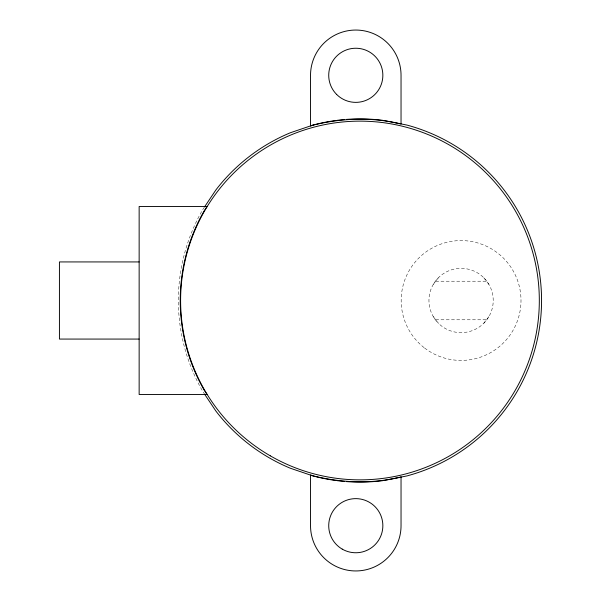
<?xml version="1.0" encoding="UTF-8"?>
<svg xmlns="http://www.w3.org/2000/svg" width="601" height="601" viewBox="0 0 601 601"><rect width="100%" height="100%" fill="white"/><g stroke="black" fill="none" stroke-linecap="round" stroke-linejoin="round"><path stroke-width="0.45" stroke-dasharray="3 2.25" d="M204.393 207.15L202.687 209.696A181.607 181.607 0 0 0 202.687 391.304L204.813 394.489M433.246 284.431L438.354 277.775M483.813 323.225L488.921 316.569M435.717 281.215L486.457 281.215M435.717 319.785L486.457 319.785M483.813 277.775L488.921 284.431M433.246 316.569L438.354 323.225A32.146 32.146 0 0 0 492.136 308.816A32.146 32.146 0 0 0 452.763 269.451A32.146 32.146 0 0 0 438.354 323.225M424.614 348.032A59.912 59.912 0 0 0 520.489 308.321A59.912 59.912 0 0 0 438.159 245.148A59.912 59.912 0 0 0 424.614 348.032"/><path stroke-width="0.9" d="M204.813 206.511L215.887 189.946A181.607 181.607 0 0 1 290.463 132.716L312.963 125.083A181.607 181.607 0 0 1 336.26 120.448M383.671 480.552L406.967 475.917A181.607 181.607 0 0 0 406.967 125.083L383.671 120.448M139.147 261.931L59.431 261.931L59.431 339.069L139.147 339.069M204.813 394.489L215.887 411.054A181.607 181.607 0 0 0 290.463 468.284L312.963 475.917A181.607 181.607 0 0 0 336.26 480.552M382.762 480.672A181.607 181.607 0 0 1 346.259 481.589M344.433 481.439A181.607 181.607 0 0 1 337.161 480.672M337.161 120.328A181.607 181.607 0 0 1 344.433 119.561M346.259 119.411A181.607 181.607 0 0 1 382.762 120.328M207.067 206.511L204.317 210.635A179.729 179.729 0 0 0 204.317 390.365L207.067 394.489L139.147 394.489L139.147 206.511L207.067 206.511M312.986 125.181L310.529 126.015L310.529 75.305A45.255 45.255 0 0 1 355.784 30.05A45.255 45.255 0 0 1 401.04 75.305L401.04 124.009C372.162 116.91 341.736 117.999 312.986 125.181M401.04 476.991C372.162 484.09 341.736 483.001 312.986 475.819L310.529 474.985L310.529 525.695A45.255 45.255 0 0 0 355.784 570.95A45.255 45.255 0 0 0 401.04 525.695L401.04 476.991M270.285 455.828A179.353 179.353 0 0 0 539.322 300.5A179.353 179.353 0 0 0 270.285 145.172A179.353 179.353 0 0 0 270.285 455.828M342.254 549.134A27.068 27.068 0 0 0 382.852 525.695A27.068 27.068 0 0 0 342.254 502.256A27.068 27.068 0 0 0 342.254 549.134M336.65 94.447A27.068 27.068 0 0 0 381.928 82.314A27.068 27.068 0 0 0 348.783 49.162A27.068 27.068 0 0 0 336.65 94.447"/></g></svg>
